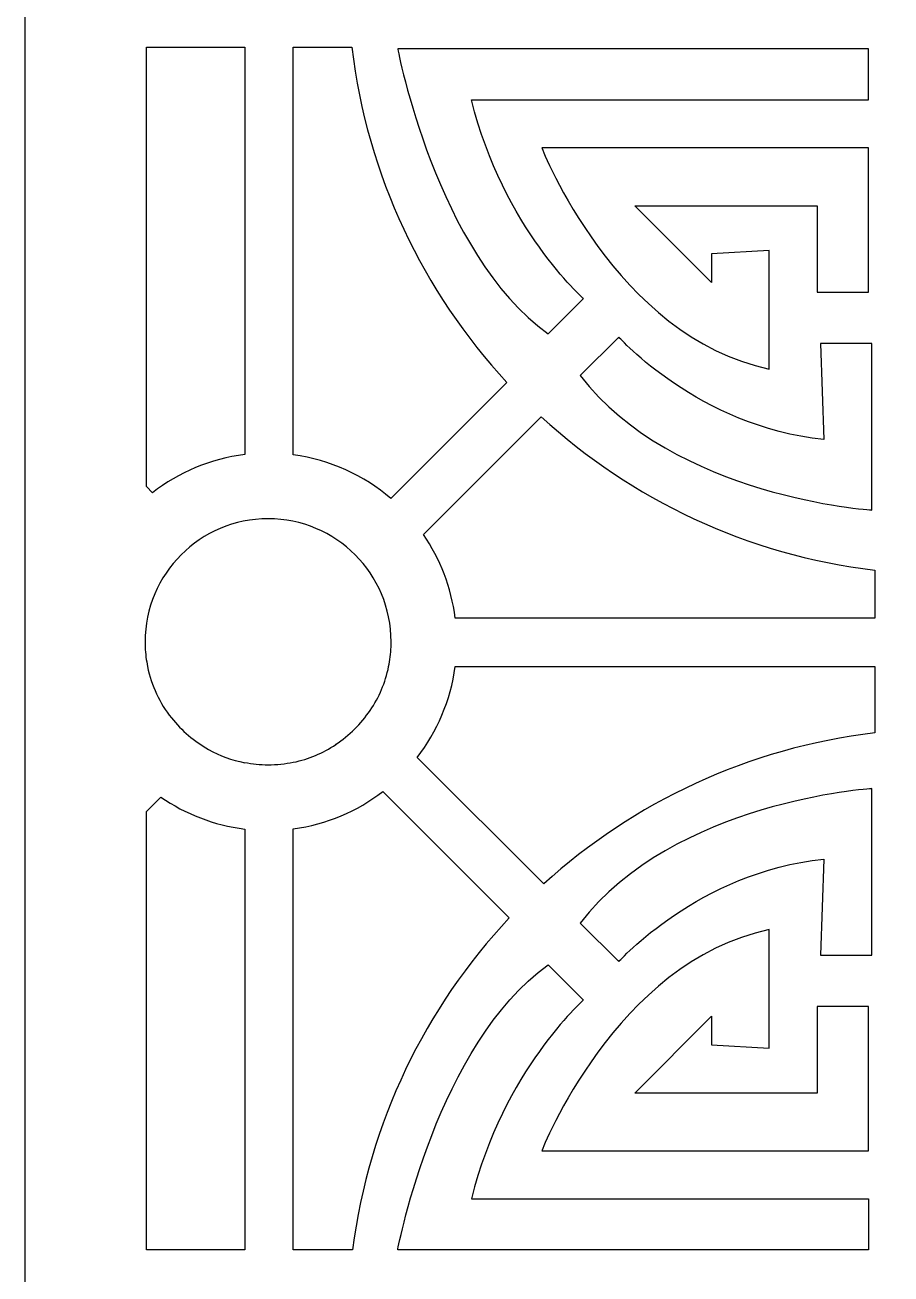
# Model space of a CAD drawing. Header units: centimetres. Extents: x 11.2 to 19.2, y -9 to 9.
# Drawn here: x 11.169 to 13.321, y 3.488 to 6.591 of the extents above; entities that cross this region are included whole.
import ezdxf

# ---------------------------------------------------------------- set-up
doc = ezdxf.new("R2010")
doc.units = ezdxf.units.CM
doc.header["$MEASUREMENT"] = 0
doc.layers.add('layer 1', color=7, linetype='Continuous')

msp = doc.modelspace()

# ---------------------------------------------------------------- linework, layer by layer
at = {"layer": 'layer 1', "color": 250}
for points, knots in [([(11.16922, 9.00077), (11.16922, 9.00077), (19.21435, 9.00077), (19.21435, 9.00077), (19.21435, 9.00077), (19.21435, 9.00077), (19.21435, -9.00021), (19.21435, -9.00021), (19.21435, -9.00021), (19.21435, -9.00021), (11.16922, -9.00021), (11.16922, -9.00021), (11.16922, -9.00021), (11.16922, -9.00021), (11.16922, 9.00077), (11.16922, 9.00077)], [0, 0, 0, 0, 0.2, 0.2, 0.2, 0.2, 0.4, 0.4, 0.4, 0.4, 0.6, 0.6, 0.6, 0.6, 1, 1, 1, 1]), ([(13.52814, 6.38587), (13.52814, 6.38587), (13.40081, 6.38587), (13.40081, 6.38587), (13.40081, 6.38587), (13.40081, 6.38587), (13.40081, 6.64059), (13.40081, 6.64059), (13.40081, 6.64059), (13.40081, 6.64059), (13.13816, 6.64059), (13.13816, 6.64059), (13.13816, 6.64059), (13.13816, 6.64059), (13.13816, 6.76792), (13.13816, 6.76792), (13.13816, 6.76792), (13.13816, 6.76792), (13.38489, 6.77591), (13.38489, 6.77591), (13.38489, 6.77591), (13.38489, 6.77591), (13.38489, 7.02266), (13.38489, 7.02266), (13.38489, 7.02266), (13.38489, 7.02266), (13.5202, 7.02266), (13.5202, 7.02266), (13.5202, 7.02266), (13.5202, 7.02266), (13.5202, 6.78388), (13.5202, 6.78388), (13.5202, 6.78388), (13.5202, 6.78388), (13.78286, 6.78388), (13.78286, 6.78388), (13.78286, 6.78388), (13.78286, 6.78388), (13.78286, 6.64059), (13.78286, 6.64059), (13.78286, 6.64059), (13.78286, 6.64059), (13.52814, 6.64059), (13.52814, 6.64059), (13.52814, 6.64059), (13.52814, 6.64059), (13.52814, 6.38587), (13.52814, 6.38587)], [0, 0, 0, 0, 0.0769231, 0.0769231, 0.0769231, 0.0769231, 0.1538462, 0.1538462, 0.1538462, 0.1538462, 0.2307692, 0.2307692, 0.2307692, 0.2307692, 0.3076923, 0.3076923, 0.3076923, 0.3076923, 0.3846154, 0.3846154, 0.3846154, 0.3846154, 0.4615385, 0.4615385, 0.4615385, 0.4615385, 0.5384615, 0.5384615, 0.5384615, 0.5384615, 0.6153846, 0.6153846, 0.6153846, 0.6153846, 0.6923077, 0.6923077, 0.6923077, 0.6923077, 0.7692308, 0.7692308, 0.7692308, 0.7692308, 0.8461538, 0.8461538, 0.8461538, 0.8461538, 1, 1, 1, 1]), ([(11.4863, 5.42878), (11.55122, 5.47915), (11.62973, 5.51284), (11.71539, 5.52341), (11.71539, 5.52341), (11.71539, 5.52341), (11.71539, 6.53557), (11.71539, 6.53557), (11.71539, 6.53557), (11.71539, 6.53557), (11.47091, 6.53557), (11.47091, 6.53557), (11.47091, 6.53557), (11.47091, 6.53557), (11.47091, 5.44417), (11.47091, 5.44417), (11.47091, 5.44417), (11.47091, 5.44417), (11.4863, 5.42878), (11.4863, 5.42878)], [0, 0, 0, 0, 0.1666667, 0.1666667, 0.1666667, 0.1666667, 0.3333333, 0.3333333, 0.3333333, 0.3333333, 0.5, 0.5, 0.5, 0.5, 0.6666667, 0.6666667, 0.6666667, 0.6666667, 1, 1, 1, 1]), ([(11.83607, 5.52279), (11.92785, 5.51051), (12.01124, 5.47168), (12.07823, 5.41425), (12.07823, 5.41425), (12.07823, 5.41425), (12.36665, 5.70267), (12.36665, 5.70267), (12.36665, 5.70267), (12.15884, 5.92707), (12.01943, 6.21575), (11.98153, 6.53557), (11.98153, 6.53557), (11.98153, 6.53557), (11.83607, 6.53557), (11.83607, 6.53557), (11.83607, 6.53557), (11.83607, 6.53557), (11.83607, 5.52279), (11.83607, 5.52279)], [0, 0, 0, 0, 0.1666667, 0.1666667, 0.1666667, 0.1666667, 0.3333333, 0.3333333, 0.3333333, 0.3333333, 0.5, 0.5, 0.5, 0.5, 0.6666667, 0.6666667, 0.6666667, 0.6666667, 1, 1, 1, 1]), ([(12.0954, 6.5318), (12.0954, 6.5318), (13.26544, 6.5318), (13.26544, 6.5318), (13.26544, 6.5318), (13.26544, 6.5318), (13.26544, 6.40449), (13.26544, 6.40449), (13.26544, 6.40449), (13.26544, 6.40449), (12.27845, 6.40449), (12.27845, 6.40449), (12.27845, 6.40449), (12.35809, 6.08608), (12.55706, 5.91098), (12.55706, 5.91098), (12.55706, 5.91098), (12.55706, 5.91098), (12.46951, 5.82341), (12.46951, 5.82341), (12.46951, 5.82341), (12.19094, 6.02241), (12.0954, 6.5318), (12.0954, 6.5318)], [0, 0, 0, 0, 0.1428571, 0.1428571, 0.1428571, 0.1428571, 0.2857143, 0.2857143, 0.2857143, 0.2857143, 0.4285714, 0.4285714, 0.4285714, 0.4285714, 0.5714286, 0.5714286, 0.5714286, 0.5714286, 0.7142857, 0.7142857, 0.7142857, 0.7142857, 1, 1, 1, 1]), ([(12.68441, 6.1418), (12.68441, 6.1418), (12.87542, 5.95076), (12.87542, 5.95076), (12.87542, 5.95076), (12.87542, 5.95076), (12.87542, 6.02241), (12.87542, 6.02241), (12.87542, 6.02241), (12.87542, 6.02241), (13.01872, 6.03033), (13.01872, 6.03033), (13.01872, 6.03033), (13.01872, 6.03033), (13.01872, 5.73584), (13.01872, 5.73584), (13.01872, 5.73584), (12.63666, 5.81546), (12.45359, 6.28508), (12.45359, 6.28508), (12.45359, 6.28508), (12.45359, 6.28508), (13.26544, 6.28508), (13.26544, 6.28508), (13.26544, 6.28508), (13.26544, 6.28508), (13.26544, 5.92688), (13.26544, 5.92688), (13.26544, 5.92688), (13.26544, 5.92688), (13.13814, 5.92688), (13.13814, 5.92688), (13.13814, 5.92688), (13.13814, 5.92688), (13.13814, 6.1418), (13.13814, 6.1418), (13.13814, 6.1418), (13.13814, 6.1418), (12.68441, 6.1418), (12.68441, 6.1418)], [0, 0, 0, 0, 0.0909091, 0.0909091, 0.0909091, 0.0909091, 0.1818182, 0.1818182, 0.1818182, 0.1818182, 0.2727273, 0.2727273, 0.2727273, 0.2727273, 0.3636364, 0.3636364, 0.3636364, 0.3636364, 0.4545455, 0.4545455, 0.4545455, 0.4545455, 0.5454545, 0.5454545, 0.5454545, 0.5454545, 0.6363636, 0.6363636, 0.6363636, 0.6363636, 0.7272727, 0.7272727, 0.7272727, 0.7272727, 0.8181818, 0.8181818, 0.8181818, 0.8181818, 1, 1, 1, 1]), ([(13.27343, 5.38562), (13.27343, 5.38562), (12.77995, 5.41748), (12.54909, 5.71994), (12.54909, 5.71994), (12.54909, 5.71994), (12.6446, 5.81546), (12.6446, 5.81546), (12.6446, 5.81546), (12.6446, 5.81546), (12.8436, 5.59258), (13.15404, 5.56077), (13.15404, 5.56077), (13.15404, 5.56077), (13.14611, 5.79952), (13.14611, 5.79952), (13.14611, 5.79952), (13.14611, 5.79952), (13.27343, 5.79952), (13.27343, 5.79952), (13.27343, 5.79952), (13.27343, 5.79952), (13.27343, 5.38562), (13.27343, 5.38562)], [0, 0, 0, 0, 0.1428571, 0.1428571, 0.1428571, 0.1428571, 0.2857143, 0.2857143, 0.2857143, 0.2857143, 0.4285714, 0.4285714, 0.4285714, 0.4285714, 0.5714286, 0.5714286, 0.5714286, 0.5714286, 0.7142857, 0.7142857, 0.7142857, 0.7142857, 1, 1, 1, 1]), ([(12.15914, 5.3245), (12.20086, 5.26417), (12.22882, 5.1936), (12.23842, 5.11732), (12.23842, 5.11732), (12.23842, 5.11732), (13.28109, 5.11732), (13.28109, 5.11732), (13.28109, 5.11732), (13.28109, 5.11732), (13.28109, 5.23659), (13.28109, 5.23659), (13.28109, 5.23659), (12.96316, 5.274), (12.67602, 5.41185), (12.45215, 5.6175), (12.45215, 5.6175), (12.45215, 5.6175), (12.15914, 5.3245), (12.15914, 5.3245)], [0, 0, 0, 0, 0.1666667, 0.1666667, 0.1666667, 0.1666667, 0.3333333, 0.3333333, 0.3333333, 0.3333333, 0.5, 0.5, 0.5, 0.5, 0.6666667, 0.6666667, 0.6666667, 0.6666667, 1, 1, 1, 1]), ([(11.77336, 5.36401), (11.94218, 5.36401), (12.0791, 5.22712), (12.07915, 5.05831), (12.07915, 5.05831), (12.07915, 5.05831), (12.07915, 5.05806), (12.07915, 5.05806), (12.07915, 5.05806), (12.07915, 5.05586), (12.07911, 5.05367), (12.07906, 5.05148), (12.07906, 5.05148), (12.07904, 5.05041), (12.07901, 5.04934), (12.07897, 5.04827), (12.07897, 5.04827), (12.07894, 5.04737), (12.07891, 5.04647), (12.07887, 5.04557), (12.07887, 5.04557), (12.07816, 5.02888), (12.07612, 5.01254), (12.07284, 4.99664), (12.07284, 4.99664), (12.07284, 4.99664), (12.07294, 4.99664), (12.07294, 4.99664), (12.07294, 4.99664), (12.06484, 4.95704), (12.04908, 4.92022), (12.02728, 4.8878), (12.02728, 4.8878), (12.02728, 4.8878), (12.02708, 4.888), (12.02708, 4.888), (12.02708, 4.888), (12.00439, 4.85435), (11.97518, 4.82547), (11.94127, 4.80315), (11.94127, 4.80315), (11.94127, 4.80315), (11.94157, 4.80285), (11.94157, 4.80285), (11.94157, 4.80285), (11.91, 4.78201), (11.87435, 4.76686), (11.83607, 4.75888), (11.83607, 4.75888), (11.83607, 4.75888), (11.83607, 4.75938), (11.83607, 4.75938), (11.83607, 4.75938), (11.81582, 4.75515), (11.79485, 4.75292), (11.77336, 4.75292), (11.77336, 4.75292), (11.75354, 4.75292), (11.73416, 4.75484), (11.71539, 4.75844), (11.71539, 4.75844), (11.71539, 4.75844), (11.71539, 4.75794), (11.71539, 4.75794), (11.71539, 4.75794), (11.68329, 4.76411), (11.65297, 4.77529), (11.62529, 4.79064), (11.62529, 4.79064), (11.62529, 4.79064), (11.62561, 4.79096), (11.62561, 4.79096), (11.62561, 4.79096), (11.58985, 4.81073), (11.55847, 4.83746), (11.5333, 4.86932), (11.5333, 4.86932), (11.5333, 4.86932), (11.53308, 4.8691), (11.53308, 4.8691), (11.53308, 4.8691), (11.50417, 4.90576), (11.48348, 4.9492), (11.47378, 4.99664), (11.47378, 4.99664), (11.47378, 4.99664), (11.47388, 4.99664), (11.47388, 4.99664), (11.47388, 4.99664), (11.47065, 5.01233), (11.46861, 5.02846), (11.46788, 5.04493), (11.46788, 5.04493), (11.46782, 5.04623), (11.46777, 5.04753), (11.46773, 5.04883), (11.46773, 5.04883), (11.4677, 5.04967), (11.46768, 5.0505), (11.46766, 5.05134), (11.46766, 5.05134), (11.4676, 5.05361), (11.46757, 5.05589), (11.46757, 5.05817), (11.46757, 5.05817), (11.46757, 5.05817), (11.46757, 5.05826), (11.46757, 5.05826), (11.46757, 5.05826), (11.46759, 5.22709), (11.60452, 5.36401), (11.77336, 5.36401)], [0, 0, 0, 0, 0.0344828, 0.0344828, 0.0344828, 0.0344828, 0.0689655, 0.0689655, 0.0689655, 0.0689655, 0.1034483, 0.1034483, 0.1034483, 0.1034483, 0.137931, 0.137931, 0.137931, 0.137931, 0.1724138, 0.1724138, 0.1724138, 0.1724138, 0.2068966, 0.2068966, 0.2068966, 0.2068966, 0.2413793, 0.2413793, 0.2413793, 0.2413793, 0.2758621, 0.2758621, 0.2758621, 0.2758621, 0.3103448, 0.3103448, 0.3103448, 0.3103448, 0.3448276, 0.3448276, 0.3448276, 0.3448276, 0.3793103, 0.3793103, 0.3793103, 0.3793103, 0.4137931, 0.4137931, 0.4137931, 0.4137931, 0.4482759, 0.4482759, 0.4482759, 0.4482759, 0.4827586, 0.4827586, 0.4827586, 0.4827586, 0.5172414, 0.5172414, 0.5172414, 0.5172414, 0.5517241, 0.5517241, 0.5517241, 0.5517241, 0.5862069, 0.5862069, 0.5862069, 0.5862069, 0.6206897, 0.6206897, 0.6206897, 0.6206897, 0.6551724, 0.6551724, 0.6551724, 0.6551724, 0.6896552, 0.6896552, 0.6896552, 0.6896552, 0.7241379, 0.7241379, 0.7241379, 0.7241379, 0.7586207, 0.7586207, 0.7586207, 0.7586207, 0.7931034, 0.7931034, 0.7931034, 0.7931034, 0.8275862, 0.8275862, 0.8275862, 0.8275862, 0.862069, 0.862069, 0.862069, 0.862069, 0.8965517, 0.8965517, 0.8965517, 0.8965517, 0.9310345, 0.9310345, 0.9310345, 0.9310345, 1, 1, 1, 1]), ([(12.23809, 4.99664), (12.22702, 4.91238), (12.19358, 4.83517), (12.14392, 4.77116), (12.14392, 4.77116), (12.14392, 4.77116), (12.45832, 4.45676), (12.45832, 4.45676), (12.45832, 4.45676), (12.68133, 4.65921), (12.96611, 4.79482), (13.28109, 4.83188), (13.28109, 4.83188), (13.28109, 4.83188), (13.28109, 4.99664), (13.28109, 4.99664), (13.28109, 4.99664), (13.28109, 4.99664), (12.23809, 4.99664), (12.23809, 4.99664)], [0, 0, 0, 0, 0.1666667, 0.1666667, 0.1666667, 0.1666667, 0.3333333, 0.3333333, 0.3333333, 0.3333333, 0.5, 0.5, 0.5, 0.5, 0.6666667, 0.6666667, 0.6666667, 0.6666667, 1, 1, 1, 1]), ([(12.05834, 4.68607), (11.99502, 4.63751), (11.91898, 4.60474), (11.83607, 4.59364), (11.83607, 4.59364), (11.83607, 4.59364), (11.83607, 3.54752), (11.83607, 3.54752), (11.83607, 3.54752), (11.83607, 3.54752), (11.98303, 3.54752), (11.98303, 3.54752), (11.98303, 3.54752), (12.02377, 3.86451), (12.1644, 4.15022), (12.37232, 4.3721), (12.37232, 4.3721), (12.37232, 4.3721), (12.05834, 4.68607), (12.05834, 4.68607)], [0, 0, 0, 0, 0.1666667, 0.1666667, 0.1666667, 0.1666667, 0.3333333, 0.3333333, 0.3333333, 0.3333333, 0.5, 0.5, 0.5, 0.5, 0.6666667, 0.6666667, 0.6666667, 0.6666667, 1, 1, 1, 1]), ([(13.27343, 4.69348), (13.27343, 4.69348), (13.27343, 4.27956), (13.27343, 4.27956), (13.27343, 4.27956), (13.27343, 4.27956), (13.14612, 4.27956), (13.14612, 4.27956), (13.14612, 4.27956), (13.14612, 4.27956), (13.15406, 4.51834), (13.15406, 4.51834), (13.15406, 4.51834), (12.84366, 4.48654), (12.64465, 4.26363), (12.64465, 4.26363), (12.64465, 4.26363), (12.64465, 4.26363), (12.54912, 4.35917), (12.54912, 4.35917), (12.54912, 4.35917), (12.77995, 4.66164), (13.27343, 4.69348), (13.27343, 4.69348)], [0, 0, 0, 0, 0.1428571, 0.1428571, 0.1428571, 0.1428571, 0.2857143, 0.2857143, 0.2857143, 0.2857143, 0.4285714, 0.4285714, 0.4285714, 0.4285714, 0.5714286, 0.5714286, 0.5714286, 0.5714286, 0.7142857, 0.7142857, 0.7142857, 0.7142857, 1, 1, 1, 1]), ([(11.71539, 4.59303), (11.63868, 4.6025), (11.56771, 4.63051), (11.50708, 4.67244), (11.50708, 4.67244), (11.50708, 4.67244), (11.47091, 4.63627), (11.47091, 4.63627), (11.47091, 4.63627), (11.47091, 4.63627), (11.47091, 3.54752), (11.47091, 3.54752), (11.47091, 3.54752), (11.47091, 3.54752), (11.71539, 3.54752), (11.71539, 3.54752), (11.71539, 3.54752), (11.71539, 3.54752), (11.71539, 4.59303), (11.71539, 4.59303)], [0, 0, 0, 0, 0.1666667, 0.1666667, 0.1666667, 0.1666667, 0.3333333, 0.3333333, 0.3333333, 0.3333333, 0.5, 0.5, 0.5, 0.5, 0.6666667, 0.6666667, 0.6666667, 0.6666667, 1, 1, 1, 1]), ([(12.68444, 3.9373), (12.68444, 3.9373), (13.13816, 3.9373), (13.13816, 3.9373), (13.13816, 3.9373), (13.13816, 3.9373), (13.13816, 4.15223), (13.13816, 4.15223), (13.13816, 4.15223), (13.13816, 4.15223), (13.26549, 4.15223), (13.26549, 4.15223), (13.26549, 4.15223), (13.26549, 4.15223), (13.26549, 3.79403), (13.26549, 3.79403), (13.26549, 3.79403), (13.26549, 3.79403), (12.45359, 3.79403), (12.45359, 3.79403), (12.45359, 3.79403), (12.45359, 3.79403), (12.63666, 4.26363), (13.01874, 4.34326), (13.01874, 4.34326), (13.01874, 4.34326), (13.01874, 4.04874), (13.01874, 4.04874), (13.01874, 4.04874), (13.01874, 4.04874), (12.87545, 4.05671), (12.87545, 4.05671), (12.87545, 4.05671), (12.87545, 4.05671), (12.87545, 4.12835), (12.87545, 4.12835), (12.87545, 4.12835), (12.87545, 4.12835), (12.68444, 3.9373), (12.68444, 3.9373)], [0, 0, 0, 0, 0.0909091, 0.0909091, 0.0909091, 0.0909091, 0.1818182, 0.1818182, 0.1818182, 0.1818182, 0.2727273, 0.2727273, 0.2727273, 0.2727273, 0.3636364, 0.3636364, 0.3636364, 0.3636364, 0.4545455, 0.4545455, 0.4545455, 0.4545455, 0.5454545, 0.5454545, 0.5454545, 0.5454545, 0.6363636, 0.6363636, 0.6363636, 0.6363636, 0.7272727, 0.7272727, 0.7272727, 0.7272727, 0.8181818, 0.8181818, 0.8181818, 0.8181818, 1, 1, 1, 1]), ([(12.09547, 3.54752), (12.09547, 3.54752), (12.11791, 3.54752), (12.11791, 3.54752), (12.11791, 3.54752), (12.11791, 3.54752), (12.11791, 3.54727), (12.11791, 3.54727), (12.11791, 3.54727), (12.11791, 3.54727), (13.26549, 3.54727), (13.26549, 3.54727), (13.26549, 3.54727), (13.26549, 3.54727), (13.26549, 3.67463), (13.26549, 3.67463), (13.26549, 3.67463), (13.26549, 3.67463), (12.2785, 3.67463), (12.2785, 3.67463), (12.2785, 3.67463), (12.35809, 3.99302), (12.55708, 4.16815), (12.55708, 4.16815), (12.55708, 4.16815), (12.55708, 4.16815), (12.46951, 4.25569), (12.46951, 4.25569), (12.46951, 4.25569), (12.19396, 4.05885), (12.09751, 3.55827), (12.09547, 3.54752)], [0, 0, 0, 0, 0.1111111, 0.1111111, 0.1111111, 0.1111111, 0.2222222, 0.2222222, 0.2222222, 0.2222222, 0.3333333, 0.3333333, 0.3333333, 0.3333333, 0.4444444, 0.4444444, 0.4444444, 0.4444444, 0.5555556, 0.5555556, 0.5555556, 0.5555556, 0.6666667, 0.6666667, 0.6666667, 0.6666667, 0.7777778, 0.7777778, 0.7777778, 0.7777778, 1, 1, 1, 1]), ([(13.52814, 3.0299), (13.52814, 3.0299), (13.40081, 3.0299), (13.40081, 3.0299), (13.40081, 3.0299), (13.40081, 3.0299), (13.40081, 3.28462), (13.40081, 3.28462), (13.40081, 3.28462), (13.40081, 3.28462), (13.13816, 3.28462), (13.13816, 3.28462), (13.13816, 3.28462), (13.13816, 3.28462), (13.13816, 3.41195), (13.13816, 3.41195), (13.13816, 3.41195), (13.13816, 3.41195), (13.38489, 3.41994), (13.38489, 3.41994), (13.38489, 3.41994), (13.38489, 3.41994), (13.38489, 3.66669), (13.38489, 3.66669), (13.38489, 3.66669), (13.38489, 3.66669), (13.5202, 3.66669), (13.5202, 3.66669), (13.5202, 3.66669), (13.5202, 3.66669), (13.5202, 3.42791), (13.5202, 3.42791), (13.5202, 3.42791), (13.5202, 3.42791), (13.78286, 3.42791), (13.78286, 3.42791), (13.78286, 3.42791), (13.78286, 3.42791), (13.78286, 3.28462), (13.78286, 3.28462), (13.78286, 3.28462), (13.78286, 3.28462), (13.52814, 3.28462), (13.52814, 3.28462), (13.52814, 3.28462), (13.52814, 3.28462), (13.52814, 3.0299), (13.52814, 3.0299)], [0, 0, 0, 0, 0.0769231, 0.0769231, 0.0769231, 0.0769231, 0.1538462, 0.1538462, 0.1538462, 0.1538462, 0.2307692, 0.2307692, 0.2307692, 0.2307692, 0.3076923, 0.3076923, 0.3076923, 0.3076923, 0.3846154, 0.3846154, 0.3846154, 0.3846154, 0.4615385, 0.4615385, 0.4615385, 0.4615385, 0.5384615, 0.5384615, 0.5384615, 0.5384615, 0.6153846, 0.6153846, 0.6153846, 0.6153846, 0.6923077, 0.6923077, 0.6923077, 0.6923077, 0.7692308, 0.7692308, 0.7692308, 0.7692308, 0.8461538, 0.8461538, 0.8461538, 0.8461538, 1, 1, 1, 1])]:
    msp.add_open_spline(points, degree=3, knots=knots, dxfattribs=at)

doc.saveas('drawing.dxf')
